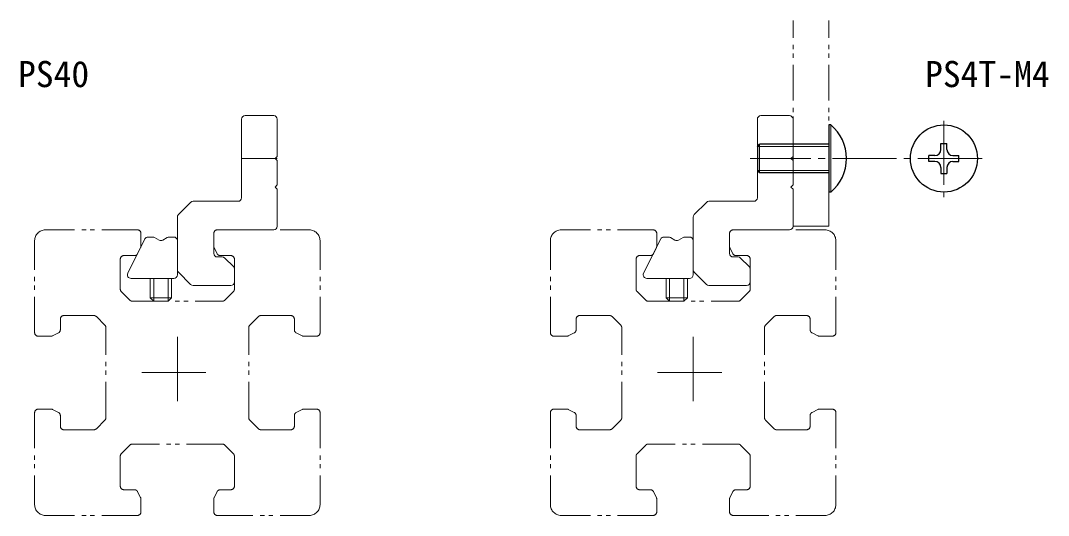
# Model space of a CAD drawing. Units: millimetres on the paper. Extents: x -587 to -249, y -413 to -247.
# Drawn here: x -584.4 to -440.3, y -412 to -342.7 of the extents above; entities that cross this region are included whole.
import ezdxf
from ezdxf.enums import TextEntityAlignment as Align

# ---------------------------------------------------------------- set-up
doc = ezdxf.new("R2010")
doc.units = ezdxf.units.MM
doc.linetypes.add('CHAIN2', pattern=[12, 9, -1, 1, -1])
doc.linetypes.add('DOUBLE_CHAIN1', pattern=[8.8, 5, -1, 0.6, -0.6, 0.6, -1])
for name, color, linetype, lineweight in [('0-0', 7, 'Continuous', 18), ('0-1', 4, 'DOUBLE_CHAIN1', 9), ('0-2', 2, 'Continuous', 25)]:
    doc.layers.add(name, color=color, linetype=linetype, lineweight=lineweight)
doc.styles.add('ＭＳ ゴシック', font='')
doc.styles.get('ＭＳ ゴシック').set_extended_font_data('MS Gothic')

msp = doc.modelspace()

# ---------------------------------------------------------------- linework, layer by layer
at = {"layer": '0-0'}
for p, q in [((-553.432, -367.48), (-553.432, -356.48)), ((-552.932, -355.98), (-548.932, -355.98)), ((-481.141, -367.48), (-481.141, -356.48)), ((-480.641, -355.98), (-476.641, -355.98)), ((-562.286, -369.833), (-560.578, -368.126)), ((-560.225, -367.98), (-553.932, -367.98)), ((-489.994, -369.833), (-488.287, -368.126)), ((-487.934, -367.98), (-481.641, -367.98)), ((-562.432, -378.28), (-562.432, -370.187)), ((-490.141, -378.28), (-490.141, -370.187)), ((-566.523, -372.98), (-565.866, -372.98)), ((-565.616, -373.047), (-564.982, -373.413)), ((-564.482, -373.413), (-563.848, -373.047)), ((-563.598, -372.98), (-562.932, -372.98)), ((-557.332, -372.48), (-557.332, -375.28)), ((-548.932, -371.98), (-556.832, -371.98)), ((-494.232, -372.98), (-493.575, -372.98)), ((-493.325, -373.047), (-492.691, -373.413)), ((-492.191, -373.413), (-491.557, -373.047)), ((-491.307, -372.98), (-490.641, -372.98)), ((-485.041, -372.48), (-485.041, -375.28)), ((-476.641, -371.98), (-484.541, -371.98)), ((-569.37, -378.056), (-566.97, -373.256)), ((-497.079, -378.056), (-494.679, -373.256)), ((-556.832, -375.78), (-556.139, -375.78)), ((-555.786, -375.926), (-554.578, -377.133)), ((-484.541, -375.78), (-483.848, -375.78)), ((-483.494, -375.926), (-482.287, -377.133)), ((-562.932, -378.78), (-568.923, -378.78)), ((-560.578, -379.633), (-562.286, -377.926)), ((-554.432, -377.487), (-554.432, -379.28)), ((-490.641, -378.78), (-496.632, -378.78)), ((-488.287, -379.633), (-489.994, -377.926)), ((-482.141, -377.487), (-482.141, -379.28)), ((-554.932, -379.78), (-560.225, -379.78)), ((-482.641, -379.78), (-487.934, -379.78))]:
    msp.add_line(p, q, dxfattribs=at)
for points in [[(-548.432, -356.48), (-548.432, -361.68), (-548.732, -361.98), (-548.432, -362.28), (-548.432, -365.684), (-548.732, -365.984), (-548.432, -366.284), (-548.432, -371.48)], [(-476.141, -356.48), (-476.141, -361.68), (-476.441, -361.98), (-476.141, -362.28), (-476.141, -365.684), (-476.441, -365.984), (-476.141, -366.284), (-476.141, -371.48)], [(-563.232, -378.78), (-563.232, -381.48), (-563.732, -381.98), (-565.732, -381.98), (-566.232, -381.48), (-566.232, -378.78)], [(-490.941, -378.78), (-490.941, -381.48), (-491.441, -381.98), (-493.441, -381.98), (-493.941, -381.48), (-493.941, -378.78)]]:
    msp.add_lwpolyline(points, dxfattribs=at)
for centre, start, end in [((-552.932, -356.48), 90, 180), ((-548.932, -356.48), 0, 90), ((-480.641, -356.48), 90, 180), ((-476.641, -356.48), 0, 90), ((-560.225, -368.48), 90, 135), ((-553.932, -367.48), 270, 0), ((-487.934, -368.48), 90, 135), ((-481.641, -367.48), 270, 0), ((-561.932, -370.187), 135, 180), ((-489.641, -370.187), 135, 180), ((-548.932, -371.48), 270, 0), ((-476.641, -371.48), 270, 0), ((-566.523, -373.48), 90, 153.43494), ((-565.866, -373.48), 60.00262, 90), ((-563.598, -373.48), 90, 120.00068), ((-562.932, -373.48), 0, 90), ((-556.832, -372.48), 90, 180), ((-494.232, -373.48), 90, 153.43494), ((-493.575, -373.48), 60.00262, 90), ((-491.307, -373.48), 90, 120.00068), ((-490.641, -373.48), 0, 90), ((-484.541, -372.48), 90, 180), ((-564.732, -372.98), 240.00262, 300.00068), ((-492.441, -372.98), 240.00262, 300.00068), ((-556.832, -375.28), 180, 270), ((-556.139, -376.28), 45, 90), ((-484.541, -375.28), 180, 270), ((-483.848, -376.28), 45, 90), ((-554.932, -377.487), 0, 45), ((-482.641, -377.487), 0, 45), ((-568.923, -378.28), 153.43494, 270), ((-562.932, -378.28), 270, 0), ((-561.932, -377.573), 180, 225), ((-496.632, -378.28), 153.43494, 270), ((-490.641, -378.28), 270, 0), ((-489.641, -377.573), 180, 225), ((-560.225, -379.28), 225, 270), ((-554.932, -379.28), 270, 0), ((-487.934, -379.28), 225, 270), ((-482.641, -379.28), 270, 0)]:
    msp.add_arc(centre, 0.5, start, end, dxfattribs=at)
at = {"layer": '0-1'}
for p, q in [((-476.141, -371.48), (-476.141, -342.662)), ((-471.141, -371.48), (-471.141, -342.662)), ((-476.141, -371.48), (-471.141, -371.48)), ((-568.032, -371.98), (-580.932, -371.98)), ((-567.532, -374.262), (-567.532, -372.48)), ((-557.332, -374.262), (-557.332, -372.48)), ((-556.832, -371.98), (-543.932, -371.98)), ((-495.741, -371.98), (-508.641, -371.98)), ((-495.241, -374.262), (-495.241, -372.48)), ((-485.041, -374.262), (-485.041, -372.48)), ((-484.541, -371.98), (-471.641, -371.98)), ((-582.432, -386.38), (-582.432, -373.48)), ((-567.585, -374.485), (-567.994, -375.303)), ((-557.279, -374.485), (-556.87, -375.303)), ((-542.432, -386.38), (-542.432, -373.48)), ((-510.141, -386.38), (-510.141, -373.48)), ((-495.294, -374.485), (-495.703, -375.303)), ((-484.988, -374.485), (-484.579, -375.303)), ((-470.141, -386.38), (-470.141, -373.48)), ((-569.932, -375.58), (-568.441, -375.58)), ((-554.932, -375.58), (-556.423, -375.58)), ((-497.641, -375.58), (-496.15, -375.58)), ((-482.641, -375.58), (-484.132, -375.58)), ((-570.432, -380.273), (-570.432, -376.08)), ((-554.432, -380.273), (-554.432, -376.08)), ((-498.141, -380.273), (-498.141, -376.08)), ((-482.141, -380.273), (-482.141, -376.08)), ((-570.286, -380.626), (-569.078, -381.833)), ((-555.786, -381.833), (-554.578, -380.626)), ((-497.994, -380.626), (-496.787, -381.833)), ((-483.494, -381.833), (-482.287, -380.626)), ((-568.725, -381.98), (-556.139, -381.98)), ((-496.434, -381.98), (-483.848, -381.98)), ((-578.832, -384.48), (-578.832, -385.971)), ((-574.139, -383.98), (-578.332, -383.98)), ((-573.786, -384.126), (-572.578, -385.333)), ((-551.078, -384.126), (-552.286, -385.333)), ((-550.725, -383.98), (-546.532, -383.98)), ((-546.032, -384.48), (-546.032, -385.971)), ((-506.541, -384.48), (-506.541, -385.971)), ((-501.848, -383.98), (-506.041, -383.98)), ((-501.494, -384.126), (-500.287, -385.333)), ((-478.787, -384.126), (-479.994, -385.333)), ((-478.434, -383.98), (-474.241, -383.98)), ((-473.741, -384.48), (-473.741, -385.971)), ((-572.432, -398.273), (-572.432, -385.687)), ((-552.432, -398.273), (-552.432, -385.687)), ((-500.141, -398.273), (-500.141, -385.687)), ((-480.141, -398.273), (-480.141, -385.687)), ((-580.15, -386.88), (-581.932, -386.88)), ((-579.926, -386.827), (-579.108, -386.418)), ((-544.938, -386.827), (-545.756, -386.418)), ((-544.714, -386.88), (-542.932, -386.88)), ((-507.859, -386.88), (-509.641, -386.88)), ((-507.635, -386.827), (-506.817, -386.418)), ((-472.646, -386.827), (-473.465, -386.418)), ((-472.423, -386.88), (-470.641, -386.88)), ((-582.432, -397.58), (-582.432, -410.48)), ((-580.15, -397.08), (-581.932, -397.08)), ((-579.926, -397.133), (-579.108, -397.542)), ((-544.938, -397.133), (-545.756, -397.542)), ((-544.714, -397.08), (-542.932, -397.08)), ((-542.432, -397.58), (-542.432, -410.48)), ((-510.141, -397.58), (-510.141, -410.48)), ((-507.859, -397.08), (-509.641, -397.08)), ((-507.635, -397.133), (-506.817, -397.542)), ((-472.646, -397.133), (-473.465, -397.542)), ((-472.423, -397.08), (-470.641, -397.08)), ((-470.141, -397.58), (-470.141, -410.48)), ((-578.832, -399.48), (-578.832, -397.989)), ((-572.578, -398.626), (-573.786, -399.833)), ((-552.286, -398.626), (-551.078, -399.833)), ((-546.032, -399.48), (-546.032, -397.989)), ((-506.541, -399.48), (-506.541, -397.989)), ((-500.287, -398.626), (-501.494, -399.833)), ((-479.994, -398.626), (-478.787, -399.833)), ((-473.741, -399.48), (-473.741, -397.989)), ((-574.139, -399.98), (-578.332, -399.98)), ((-550.725, -399.98), (-546.532, -399.98)), ((-501.848, -399.98), (-506.041, -399.98)), ((-478.434, -399.98), (-474.241, -399.98)), ((-569.078, -402.126), (-570.286, -403.333)), ((-556.139, -401.98), (-568.725, -401.98)), ((-554.578, -403.333), (-555.786, -402.126)), ((-496.787, -402.126), (-497.994, -403.333)), ((-483.848, -401.98), (-496.434, -401.98)), ((-482.287, -403.333), (-483.494, -402.126)), ((-570.432, -403.687), (-570.432, -407.88)), ((-554.432, -403.687), (-554.432, -407.88)), ((-498.141, -403.687), (-498.141, -407.88)), ((-482.141, -403.687), (-482.141, -407.88)), ((-569.932, -408.38), (-568.441, -408.38)), ((-567.585, -409.474), (-567.994, -408.656)), ((-557.279, -409.474), (-556.87, -408.656)), ((-554.932, -408.38), (-556.423, -408.38)), ((-497.641, -408.38), (-496.15, -408.38)), ((-495.294, -409.474), (-495.703, -408.656)), ((-484.988, -409.474), (-484.579, -408.656)), ((-482.641, -408.38), (-484.132, -408.38)), ((-567.532, -409.698), (-567.532, -411.48)), ((-557.332, -409.698), (-557.332, -411.48)), ((-495.241, -409.698), (-495.241, -411.48)), ((-485.041, -409.698), (-485.041, -411.48)), ((-568.032, -411.98), (-580.932, -411.98)), ((-556.832, -411.98), (-543.932, -411.98)), ((-495.741, -411.98), (-508.641, -411.98)), ((-484.541, -411.98), (-471.641, -411.98))]:
    msp.add_line(p, q, dxfattribs=at)
at = {"layer": '0-1', "linetype": 'CHAIN2'}
for p, q in [((-454.985, -356.693), (-454.985, -367.403)), ((-548.432, -361.98), (-553.432, -361.98)), ((-449.63, -361.98), (-482.141, -361.98)), ((-562.432, -386.98), (-562.432, -396.98)), ((-490.141, -386.98), (-490.141, -396.98)), ((-567.432, -391.98), (-557.432, -391.98)), ((-495.141, -391.98), (-485.141, -391.98))]:
    msp.add_line(p, q, dxfattribs=at)
at = {"layer": '0-1', "color": 2, "linetype": 'Continuous', "lineweight": 25}
for p, q in [((-455.405, -359.88), (-454.565, -359.88)), ((-455.405, -360.72), (-455.405, -359.88)), ((-454.565, -360.72), (-454.565, -359.88)), ((-457.085, -362.4), (-457.085, -361.56)), ((-456.245, -361.56), (-457.085, -361.56)), ((-453.725, -361.56), (-452.885, -361.56)), ((-452.885, -362.4), (-452.885, -361.56)), ((-456.245, -362.4), (-457.085, -362.4)), ((-453.725, -362.4), (-452.885, -362.4)), ((-455.405, -363.24), (-455.405, -364.08)), ((-455.405, -364.08), (-454.565, -364.08)), ((-454.565, -363.24), (-454.565, -364.08))]:
    msp.add_line(p, q, dxfattribs=at)
at = {"layer": '0-1', "linetype": 'Continuous'}
for p, q in [((-565.732, -378.78), (-565.732, -381.98)), ((-563.732, -381.98), (-563.732, -378.78)), ((-493.441, -378.78), (-493.441, -381.98)), ((-491.441, -381.98), (-491.441, -378.78)), ((-566.232, -381.48), (-563.232, -381.48)), ((-493.941, -381.48), (-490.941, -381.48))]:
    msp.add_line(p, q, dxfattribs=at)
at = {"layer": '0-1', "color": 2, "linetype": 'Continuous', "lineweight": 25}
msp.add_circle((-454.985, -361.98), 4.7, dxfattribs=at)
for centre, start, end in [((-456.245, -360.72), 270, 0), ((-453.725, -360.72), 180, 270), ((-456.245, -363.24), 0, 90), ((-453.725, -363.24), 90, 180)]:
    msp.add_arc(centre, 0.84, start, end, dxfattribs=at)
at = {"layer": '0-1'}
for centre, radius, start, end in [((-580.932, -373.48), 1.5, 90, 180), ((-568.032, -372.48), 0.5, 0, 90), ((-556.832, -372.48), 0.5, 90, 180), ((-543.932, -373.48), 1.5, 0, 90), ((-508.641, -373.48), 1.5, 90, 180), ((-495.741, -372.48), 0.5, 0, 90), ((-484.541, -372.48), 0.5, 90, 180), ((-471.641, -373.48), 1.5, 0, 90), ((-568.032, -374.262), 0.5, 333.43494, 0), ((-556.832, -374.262), 0.5, 180, 206.56505), ((-495.741, -374.262), 0.5, 333.43494, 0), ((-484.541, -374.262), 0.5, 180, 206.56505), ((-569.932, -376.08), 0.5, 90, 180), ((-568.441, -375.08), 0.5, 270, 333.43494), ((-556.423, -375.08), 0.5, 206.56505, 270), ((-554.932, -376.08), 0.5, 0, 90), ((-497.641, -376.08), 0.5, 90, 180), ((-496.15, -375.08), 0.5, 270, 333.43494), ((-484.132, -375.08), 0.5, 206.56505, 270), ((-482.641, -376.08), 0.5, 0, 90), ((-569.932, -380.273), 0.5, 180, 225), ((-554.932, -380.273), 0.5, 315, 0), ((-497.641, -380.273), 0.5, 180, 225), ((-482.641, -380.273), 0.5, 315, 0), ((-568.725, -381.48), 0.5, 225, 270), ((-556.139, -381.48), 0.5, 270, 315), ((-496.434, -381.48), 0.5, 225, 270), ((-483.848, -381.48), 0.5, 270, 315), ((-578.332, -384.48), 0.5, 90, 180), ((-574.139, -384.48), 0.5, 45, 90), ((-550.725, -384.48), 0.5, 90, 135), ((-546.532, -384.48), 0.5, 0, 90), ((-506.041, -384.48), 0.5, 90, 180), ((-501.848, -384.48), 0.5, 45, 90), ((-478.434, -384.48), 0.5, 90, 135), ((-474.241, -384.48), 0.5, 0, 90), ((-579.332, -385.971), 0.5, 296.56505, 0), ((-572.932, -385.687), 0.5, 0, 45), ((-551.932, -385.687), 0.5, 135, 180), ((-545.532, -385.971), 0.5, 180, 243.43494), ((-507.041, -385.971), 0.5, 296.56505, 0), ((-500.641, -385.687), 0.5, 0, 45), ((-479.641, -385.687), 0.5, 135, 180), ((-473.241, -385.971), 0.5, 180, 243.43494), ((-581.932, -386.38), 0.5, 180, 270), ((-580.15, -386.38), 0.5, 270, 296.56505), ((-544.714, -386.38), 0.5, 243.43494, 270), ((-542.932, -386.38), 0.5, 270, 0), ((-509.641, -386.38), 0.5, 180, 270), ((-507.859, -386.38), 0.5, 270, 296.56505), ((-472.423, -386.38), 0.5, 243.43494, 270), ((-470.641, -386.38), 0.5, 270, 0), ((-581.932, -397.58), 0.5, 90, 180), ((-580.15, -397.58), 0.5, 63.43494, 90), ((-579.332, -397.989), 0.5, 0, 63.43494), ((-545.532, -397.989), 0.5, 116.56505, 180), ((-544.714, -397.58), 0.5, 90, 116.56505), ((-542.932, -397.58), 0.5, 0, 90), ((-509.641, -397.58), 0.5, 90, 180), ((-507.859, -397.58), 0.5, 63.43494, 90), ((-507.041, -397.989), 0.5, 0, 63.43494), ((-473.241, -397.989), 0.5, 116.56505, 180), ((-472.423, -397.58), 0.5, 90, 116.56505), ((-470.641, -397.58), 0.5, 0, 90), ((-572.932, -398.273), 0.5, 315, 0), ((-551.932, -398.273), 0.5, 180, 224.99998), ((-500.641, -398.273), 0.5, 315, 0), ((-479.641, -398.273), 0.5, 180, 224.99998), ((-578.332, -399.48), 0.5, 180, 270), ((-574.139, -399.48), 0.5, 270, 315), ((-550.725, -399.48), 0.5, 225, 270), ((-546.532, -399.48), 0.5, 270, 0), ((-506.041, -399.48), 0.5, 180, 270), ((-501.848, -399.48), 0.5, 270, 315), ((-478.434, -399.48), 0.5, 225, 270), ((-474.241, -399.48), 0.5, 270, 0), ((-569.932, -403.687), 0.5, 135, 180), ((-568.725, -402.48), 0.5, 90, 135), ((-556.139, -402.48), 0.5, 45, 90), ((-554.932, -403.687), 0.5, 0, 45), ((-497.641, -403.687), 0.5, 135, 180), ((-496.434, -402.48), 0.5, 90, 135), ((-483.848, -402.48), 0.5, 45, 90), ((-482.641, -403.687), 0.5, 0, 45), ((-569.932, -407.88), 0.5, 180, 270), ((-568.441, -408.88), 0.5, 26.56505, 90), ((-556.423, -408.88), 0.5, 90, 153.43494), ((-554.932, -407.88), 0.5, 270, 0), ((-497.641, -407.88), 0.5, 180, 270), ((-496.15, -408.88), 0.5, 26.56505, 90), ((-484.132, -408.88), 0.5, 90, 153.43494), ((-482.641, -407.88), 0.5, 270, 0), ((-580.932, -410.48), 1.5, 180, 270), ((-568.032, -409.698), 0.5, 359.99998, 26.56505), ((-556.832, -409.698), 0.5, 153.43494, 180), ((-543.932, -410.48), 1.5, 270, 0), ((-508.641, -410.48), 1.5, 180, 270), ((-495.741, -409.698), 0.5, 359.99998, 26.56505), ((-484.541, -409.698), 0.5, 153.43494, 180), ((-471.641, -410.48), 1.5, 270, 0), ((-568.032, -411.48), 0.5, 270, 359.99998), ((-556.832, -411.48), 0.5, 180, 270), ((-495.741, -411.48), 0.5, 270, 359.99998), ((-484.541, -411.48), 0.5, 180, 270)]:
    msp.add_arc(centre, radius, start, end, dxfattribs=at)
at = {"layer": '0-2'}
for p, q in [((-470.852, -357.28), (-471.141, -357.28)), ((-471.141, -357.28), (-471.141, -366.68)), ((-481.141, -360.28), (-480.841, -359.98)), ((-471.141, -359.98), (-480.841, -359.98)), ((-481.141, -360.28), (-481.141, -363.68)), ((-481.141, -363.68), (-480.841, -363.98)), ((-471.141, -363.98), (-480.841, -363.98)), ((-470.852, -366.68), (-471.141, -366.68))]:
    msp.add_line(p, q, dxfattribs=at)
at = {"layer": '0-2', "color": 4, "lineweight": 9}
for p, q in [((-470.852, -357.28), (-470.852, -366.68)), ((-480.841, -359.98), (-480.841, -363.98)), ((-471.141, -360.28), (-481.141, -360.28)), ((-471.141, -363.68), (-481.141, -363.68))]:
    msp.add_line(p, q, dxfattribs=at)
at = {"layer": '0-2'}
msp.add_arc((-474.741, -361.98), 6.1, 309.60191, 50.39807, dxfattribs=at)

# ---------------------------------------------------------------- texts
at = {"layer": '0-1', "color": 7, "style": 'ＭＳ ゴシック'}
for s, p in [('PS40', (-584.766, -353.085)), ('PS4T', (-457.64, -353.085)), ('-M4', (-447.64, -353.085))]:
    msp.add_text(s, height=3.666, dxfattribs=at).set_placement(p, align=Align.BOTTOM_LEFT)

doc.saveas('drawing.dxf')
